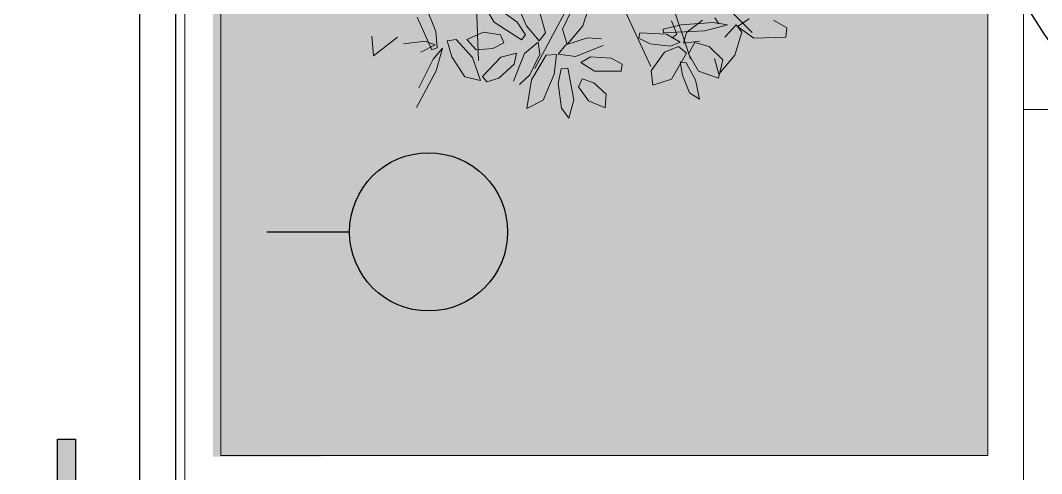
# Model space of a CAD drawing. Header units: metres. Extents: x 349703 to 349913, y 9282546 to 9282694.
# Drawn here: x 349745.074 to 349747.916, y 9282651.393 to 9282652.653 of the extents above; entities that cross this region are included whole.
import ezdxf

# ---------------------------------------------------------------- set-up
doc = ezdxf.new("R2010")
doc.units = ezdxf.units.M
doc.header["$LTSCALE"] = 0.25
for name, color, linetype, lineweight in [('.', 7, 'Continuous', 0), ('0_ CUNETAS', 160, 'Continuous', 5), ('AREA-VERDE', 3, 'CONTINUOUS', 9), ('ARQ-FONDO', 253, 'CONTINUOUS', 9), ('CUNETAS-RED', 5, 'CONTINUOUS', 18), ('LLORAD-SIMB', 1, 'CONTINUOUS', 25), ('LLORAD-TEXTO', 1, 'CONTINUOUS', 25), ('LLORAD-TRAMO', 1, 'CONTINUOUS', 70)]:
    doc.layers.add(name, color=color, linetype=linetype, lineweight=lineweight)

# ---------------------------------------------------------------- blocks, each defined once
blk = doc.blocks.new('548')
at = {"layer": 'AREA-VERDE', "lineweight": 0, "true_color": 0xc4e4b2, "transparency": 33554687}
h = blk.add_hatch(color=3, dxfattribs=at)
h.dxf.hatch_style = 1
h.paths.add_polyline_path([(349595.4206, 9282651.4426), (349597.5555, 9282651.4426), (349597.5555, 9282655.2125), (349595.4206, 9282655.2125)])
at = {"layer": 'ARQ-FONDO'}
for points in [[(349595.3206, 9282666.4931), (349597.6555, 9282666.4931), (349597.6555, 9282651.3426), (349595.3206, 9282651.3426)], [(349595.4206, 9282655.2125), (349597.5555, 9282655.2125), (349597.5555, 9282651.4426), (349595.4206, 9282651.4426)]]:
    blk.add_lwpolyline(points, close=True, dxfattribs=at)
blk = doc.blocks.new('ASOIWHWUR')
at = {"layer": 'ARQ-FONDO'}
blk.add_line((349460.5293, 9282649.8157), (349464.9564, 9282649.8157), dxfattribs=at)
blk.add_lwpolyline([(349460.5292, 9282674.7985), (349464.9564, 9282674.7985), (349464.9564, 9282667.9338), (349467.3168, 9282667.9338), (349467.3168, 9282663.9038), (349464.9564, 9282663.9038), (349464.9564, 9282648.7534), (349467.3168, 9282648.7534), (349467.3168, 9282644.6934), (349464.9564, 9282644.6934), (349464.9564, 9282638.5531), (349460.5292, 9282638.5531), (349460.5292, 9282644.6934), (349458.2689, 9282644.6934), (349458.2689, 9282648.7534), (349460.5293, 9282648.7534), (349460.5293, 9282663.9038), (349458.1689, 9282663.9038), (349458.1689, 9282667.9338), (349460.5292, 9282667.9338), (349460.5292, 9282674.7985)], dxfattribs=at)
blk = doc.blocks.new('ARR2')
at = {"layer": 'ARQ-FONDO', "lineweight": 5}
for p, q in [((2740.9374, 1213.632), (2741.6198, 1212.9417)), ((2740.8976, 1213.4825), (2741.2131, 1212.8057)), ((2741.2088, 1213.3241), (2741.3717, 1212.8358)), ((2740.5038, 1213.2324), (2740.5199, 1212.8292)), ((2740.9887, 1213.2525), (2740.7458, 1212.7974)), ((2740.667, 1213.0735), (2740.7129, 1212.9693)), ((2740.3471, 1212.9459), (2740.3065, 1213.0494)), ((2740.5432, 1213.0483), (2740.5828, 1212.983)), ((2740.6745, 1212.9832), (2740.5936, 1213.0419)), ((2740.7896, 1212.9404), (2740.7584, 1213.0511)), ((2740.857, 1212.9557), (2740.899, 1213.0418)), ((2740.9682, 1213.0618), (2740.9394, 1212.9692)), ((2740.2724, 1213.0041), (2740.3312, 1212.8721)), ((2740.5828, 1212.983), (2740.6923, 1212.9126)), ((2740.7087, 1212.9332), (2740.6745, 1212.9832)), ((2741.3172, 1212.935), (2741.2954, 1212.9893)), ((2741.3353, 1212.9732), (2741.4638, 1212.9828)), ((2741.4206, 1212.9917), (2741.3566, 1212.9426)), ((2741.4638, 1212.9828), (2741.521, 1212.9729)), ((2741.4866, 1212.9773), (2741.4703, 1213.0015)), ((2741.6084, 1212.9976), (2741.5615, 1212.9655)), ((2741.7602, 1212.9601), (2741.7067, 1212.992)), ((2740.3534, 1212.8799), (2740.3471, 1212.9459)), ((2740.5392, 1212.9429), (2740.473, 1212.914)), ((2740.6081, 1212.9329), (2740.5392, 1212.9429)), ((2740.7129, 1212.9693), (2740.7635, 1212.9079)), ((2740.8756, 1212.8937), (2740.857, 1212.9557)), ((2740.9394, 1212.9692), (2740.8756, 1212.8937)), ((2741.2619, 1212.956), (2741.3353, 1212.9732)), ((2741.2634, 1212.9408), (2741.2619, 1212.956)), ((2741.4304, 1212.949), (2741.2634, 1212.9408)), ((2741.3566, 1212.9426), (2741.3439, 1212.8989)), ((2741.521, 1212.9729), (2741.4304, 1212.949)), ((2741.5103, 1212.9231), (2741.5562, 1212.9724)), ((2741.5795, 1212.9431), (2741.5508, 1212.8505)), ((2741.5562, 1212.9724), (2741.5795, 1212.9431)), ((2741.5615, 1212.9655), (2741.627, 1212.9197)), ((2741.7557, 1212.9228), (2741.7602, 1212.9601)), ((2740.097, 1212.8483), (2740.0898, 1212.9278)), ((2740.1929, 1212.9234), (2740.097, 1212.8483)), ((2740.2182, 1212.8967), (2740.3046, 1212.9074)), ((2740.3046, 1212.9074), (2740.3453, 1212.893)), ((2740.3927, 1212.9085), (2740.4298, 1212.9136)), ((2740.4117, 1212.8439), (2740.3927, 1212.9085)), ((2740.4298, 1212.9136), (2740.4948, 1212.8417)), ((2740.473, 1212.914), (2740.5096, 1212.8725)), ((2740.6218, 1212.8999), (2740.6081, 1212.9329)), ((2740.6923, 1212.9126), (2740.7087, 1212.9332)), ((2740.7598, 1212.9027), (2740.7043, 1212.8577)), ((2740.7656, 1212.8544), (2740.7598, 1212.9027)), ((2740.7635, 1212.9079), (2740.7896, 1212.9404)), ((2740.9578, 1212.9208), (2740.8705, 1212.8919)), ((2741.014, 1212.917), (2740.9578, 1212.9208)), ((2741.1686, 1212.9408), (2741.1651, 1212.9188)), ((2741.1651, 1212.9188), (2741.2097, 1212.8965)), ((2741.2755, 1212.9348), (2741.1686, 1212.9408)), ((2741.3302, 1212.9035), (2741.2755, 1212.9348)), ((2741.2914, 1212.8872), (2741.3302, 1212.9035)), ((2741.2977, 1212.9194), (2741.3172, 1212.935)), ((2741.3439, 1212.8989), (2741.4081, 1212.9069)), ((2741.3896, 1212.9015), (2741.3641, 1212.8567)), ((2741.4472, 1212.8857), (2741.3896, 1212.9015)), ((2741.627, 1212.9197), (2741.7557, 1212.9228)), ((2740.3453, 1212.893), (2740.2871, 1212.8623)), ((2740.3312, 1212.8721), (2740.3534, 1212.8799)), ((2740.3367, 1212.8343), (2740.3744, 1212.8785)), ((2740.3744, 1212.8785), (2740.3487, 1212.7884)), ((2740.5096, 1212.8725), (2740.5775, 1212.8772)), ((2740.5775, 1212.8772), (2740.6218, 1212.8999)), ((2740.8705, 1212.8919), (2740.8394, 1212.8545)), ((2740.9103, 1212.8452), (2741.0214, 1212.8902)), ((2741.2097, 1212.8965), (2741.2914, 1212.8872)), ((2741.2679, 1212.8626), (2741.2147, 1212.7875)), ((2741.3235, 1212.8857), (2741.2679, 1212.8626)), ((2741.3556, 1212.859), (2741.3235, 1212.8857)), ((2741.5028, 1212.8314), (2741.4472, 1212.8857)), ((2740.2794, 1212.7189), (2740.3367, 1212.8343)), ((2740.4644, 1212.7638), (2740.4117, 1212.8439)), ((2740.4948, 1212.8417), (2740.5272, 1212.7483)), ((2740.6091, 1212.8428), (2740.5356, 1212.7647)), ((2740.6723, 1212.8587), (2740.6091, 1212.8428)), ((2740.7043, 1212.8577), (2740.6605, 1212.7461)), ((2740.6623, 1212.8146), (2740.6723, 1212.8587)), ((2740.7265, 1212.7712), (2740.7656, 1212.8544)), ((2740.7916, 1212.8502), (2740.7328, 1212.7514)), ((2740.8331, 1212.8536), (2740.7916, 1212.8502)), ((2740.8233, 1212.7747), (2740.8331, 1212.8536)), ((2740.8394, 1212.8545), (2740.9103, 1212.8452)), ((2740.9705, 1212.8444), (2740.9316, 1212.8213)), ((2740.9316, 1212.8213), (2740.9865, 1212.7864)), ((2741.0525, 1212.8388), (2740.9705, 1212.8444)), ((2741.0974, 1212.8143), (2741.0525, 1212.8388)), ((2741.2955, 1212.7542), (2741.3556, 1212.859)), ((2741.3311, 1212.8239), (2741.3554, 1212.8197)), ((2741.3395, 1212.7709), (2741.3311, 1212.8239)), ((2741.3554, 1212.8197), (2741.3931, 1212.751)), ((2741.3641, 1212.8567), (2741.4045, 1212.7868)), ((2741.4869, 1212.7751), (2741.4683, 1212.837)), ((2741.4852, 1212.7581), (2741.5028, 1212.8314)), ((2741.5508, 1212.8505), (2741.4869, 1212.7751)), ((2740.3487, 1212.7884), (2740.2706, 1212.6405)), ((2740.6018, 1212.7589), (2740.6623, 1212.8146)), ((2740.8525, 1212.7964), (2740.8398, 1212.7372)), ((2740.8788, 1212.7987), (2740.8525, 1212.7964)), ((2740.9029, 1212.6708), (2740.8788, 1212.7987)), ((2740.9865, 1212.7864), (2741.0939, 1212.7868)), ((2741.0939, 1212.7868), (2741.0974, 1212.8143)), ((2741.2147, 1212.7875), (2741.2213, 1212.7302)), ((2741.4045, 1212.7868), (2741.4852, 1212.7581)), ((2740.5272, 1212.7483), (2740.4644, 1212.7638)), ((2740.5356, 1212.7647), (2740.5532, 1212.7432)), ((2740.5532, 1212.7432), (2740.6018, 1212.7589)), ((2740.685, 1212.733), (2740.7265, 1212.7712)), ((2740.7328, 1212.7514), (2740.7132, 1212.6361)), ((2740.7793, 1212.6696), (2740.8233, 1212.7747)), ((2740.8398, 1212.7372), (2740.8528, 1212.6381)), ((2740.9364, 1212.7563), (2740.922, 1212.7236)), ((2740.9834, 1212.7398), (2740.9364, 1212.7563)), ((2741.0335, 1212.6938), (2740.9834, 1212.7398)), ((2741.2213, 1212.7302), (2741.2955, 1212.7542)), ((2741.3688, 1212.6988), (2741.3395, 1212.7709)), ((2741.3931, 1212.751), (2741.4085, 1212.6733)), ((2740.922, 1212.7236), (2740.9621, 1212.6668)), ((2741.4085, 1212.6733), (2741.3688, 1212.6988)), ((2740.7132, 1212.6361), (2740.7793, 1212.6696)), ((2740.8828, 1212.5972), (2740.9029, 1212.6708)), ((2740.9621, 1212.6668), (2741.0286, 1212.6386)), ((2741.0286, 1212.6386), (2741.0335, 1212.6938)), ((2740.8528, 1212.6381), (2740.8828, 1212.5972))]:
    blk.add_line(p, q, dxfattribs=at)
blk = doc.blocks.new('*U2188')
at = {"layer": '.', "lineweight": 30}
h = blk.add_hatch(color=1, dxfattribs=at)
h.dxf.hatch_style = 1
h.paths.add_polyline_path([(-0.025, -0.05), (-0.1, -0.05), (0, -0.15), (0.1, -0.05), (0.025, -0.05), (0.025, 0.15), (-0.025, 0.15)])
at = {"layer": '0_ CUNETAS', "color": 1, "lineweight": 30}
blk.add_lwpolyline([(-0.1, -0.05), (-0.025, -0.05), (-0.025, 0.15), (0.025, 0.15), (0.025, -0.05), (0.1, -0.05), (0, -0.15)], close=True, dxfattribs=at)
blk = doc.blocks.new('*U2186')
at = {"layer": '0_ CUNETAS', "color": 0, "linetype": 'ByBlock', "lineweight": -2, "transparency": 16777216}
blk.add_blockref('*U2188', (0, 81), dxfattribs=at)
blk = doc.blocks.new('drenaje')
at = {"layer": 'CUNETAS-RED', "lineweight": 30}
for p, q in [((27.25, -18.9817), (27.25, -32.5785)), ((27.35, -18.9817), (27.35, -32.3371))]:
    blk.add_line(p, q, dxfattribs=at)
at = {"layer": 'CUNETAS-RED', "lineweight": 30, "flags": 128}
blk.add_lwpolyline([(26.85, -18.9818), (27.25, -18.9818), (27.25, -77.0477), (26.85, -77.0477), (26.85, -18.9818)], dxfattribs=at)
at = {"layer": 'CUNETAS-RED', "lineweight": 0}
blk.add_blockref('*U2186', (27.0465, -105.1993), dxfattribs=at)

msp = doc.modelspace()

# ---------------------------------------------------------------- linework, layer by layer
at = {"layer": 'LLORAD-SIMB'}
msp.add_line((349745.76, 9282652.065), (349745.99, 9282652.065), dxfattribs=at)
msp.add_circle((349746.21, 9282652.065), 0.22, dxfattribs=at)
at = {"layer": 'LLORAD-TEXTO'}
msp.add_circle((349748.96, 9282653.315), 1.25, dxfattribs=at)
at = {"layer": 'LLORAD-TRAMO', "const_width": 0.3}
msp.add_lwpolyline([(349745.76, 9282655.19), (349745.76, 9282654.94), (349745.76, 9282654.69), (349745.76, 9282654.44), (349745.76, 9282654.19), (349745.76, 9282653.94), (349745.76, 9282653.69), (349745.76, 9282653.44), (349745.76, 9282653.19), (349745.76, 9282652.94), (349745.76, 9282652.69), (349745.76, 9282652.44), (349745.76, 9282652.19), (349745.76, 9282651.94), (349745.76, 9282651.69), (349745.76, 9282651.44)], dxfattribs=at)

# ---------------------------------------------------------------- block references
at = {"layer": 'ARQ-FONDO'}
for name, p in [('ASOIWHWUR', (287.337, 2.5893)), ('548', (150.2108, 0))]:
    msp.add_blockref(name, p, dxfattribs=at)
at = {"layer": 'ARQ-FONDO', "xscale": 0.6917913537138002, "yscale": 0.6917913537138002, "zscale": 0.6917913537138002}
msp.add_blockref('ARR2', (347850.4814, 9281813.5168), dxfattribs=at)
at = {"layer": 'CUNETAS-RED', "lineweight": 30}
msp.add_blockref('drenaje', (349718.1559, 9282675.5378), dxfattribs=at)

doc.saveas('drawing.dxf')
